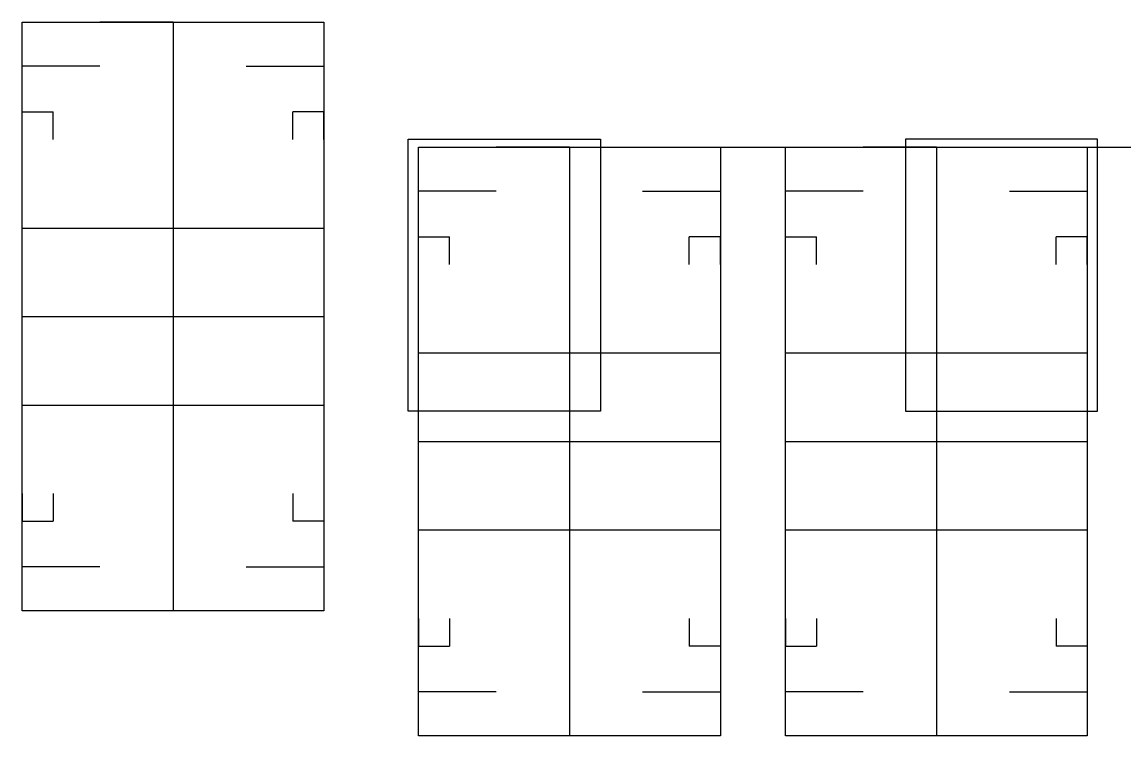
# Model space of a CAD drawing. Header units: millimetres. Extents: x -534 to 2465, y 1416 to 4125.
# Drawn here: x -534 to 671, y 1438 to 2218 of the extents above; entities that cross this region are included whole.
import ezdxf

# ---------------------------------------------------------------- set-up
doc = ezdxf.new("R2010")
doc.units = ezdxf.units.MM

msp = doc.modelspace()

# ---------------------------------------------------------------- linework, layer by layer
for p, q in [((-369.212, 2217.828), (-449.212, 2217.828)), ((-449.212, 2169.578), (-534.212, 2169.578)), ((-289.212, 2169.578), (-204.212, 2169.578)), ((-534.212, 2089.578), (-534.212, 2119.578)), ((-534.212, 2119.578), (-500.239, 2119.578)), ((-500.239, 2089.578), (-500.239, 2119.578)), ((-204.212, 2119.578), (-238.185, 2119.578)), ((-238.185, 2089.578), (-238.185, 2119.578)), ((-204.212, 2089.578), (-204.212, 2119.578)), ((64.072, 2081.262), (-15.928, 2081.262)), ((229.072, 2081.262), (300.156, 2081.262)), ((465.156, 2081.262), (385.156, 2081.262)), ((630.156, 2081.262), (701.239, 2081.262)), ((-15.928, 2033.012), (-100.928, 2033.012)), ((144.072, 2033.012), (229.072, 2033.012)), ((385.156, 2033.012), (300.156, 2033.012)), ((545.156, 2033.012), (630.156, 2033.012)), ((-534.212, 1896.078), (-534.212, 1992.778)), ((-100.928, 1953.012), (-100.928, 1983.012)), ((-100.928, 1983.012), (-66.955, 1983.012)), ((-66.955, 1953.012), (-66.955, 1983.012)), ((229.072, 1983.012), (195.099, 1983.012)), ((195.099, 1953.012), (195.099, 1983.012)), ((229.072, 1953.012), (229.072, 1983.012)), ((300.156, 1953.012), (300.156, 1983.012)), ((300.156, 1983.012), (334.129, 1983.012)), ((334.129, 1953.012), (334.129, 1983.012)), ((630.156, 1983.012), (596.183, 1983.012)), ((596.183, 1953.012), (596.183, 1983.012)), ((630.156, 1953.012), (630.156, 1983.012)), ((-100.928, 1759.512), (-100.928, 1856.212)), ((300.156, 1759.512), (300.156, 1856.212)), ((630.156, 1792.807), (630.156, 1792.807)), ((-534.212, 1702.578), (-534.212, 1672.578)), ((-534.212, 1702.578), (-534.212, 1672.578)), ((-500.239, 1702.578), (-500.239, 1672.578)), ((-238.185, 1702.578), (-238.185, 1672.578)), ((-204.212, 1702.578), (-204.212, 1672.578)), ((-534.212, 1672.578), (-500.239, 1672.578)), ((-204.212, 1672.578), (-238.185, 1672.578)), ((-449.212, 1622.578), (-534.212, 1622.578)), ((-289.212, 1622.578), (-204.212, 1622.578)), ((-100.928, 1566.012), (-100.928, 1536.012)), ((-100.928, 1566.012), (-100.928, 1536.012)), ((-66.955, 1566.012), (-66.955, 1536.012)), ((195.099, 1566.012), (195.099, 1536.012)), ((229.072, 1566.012), (229.072, 1536.012)), ((300.156, 1566.012), (300.156, 1536.012)), ((300.156, 1566.012), (300.156, 1536.012)), ((334.129, 1566.012), (334.129, 1536.012)), ((596.183, 1566.012), (596.183, 1536.012)), ((630.156, 1566.012), (630.156, 1536.012)), ((-100.928, 1536.012), (-66.955, 1536.012)), ((229.072, 1536.012), (195.099, 1536.012)), ((300.156, 1536.012), (334.129, 1536.012)), ((630.156, 1536.012), (596.183, 1536.012)), ((-15.928, 1486.012), (-100.928, 1486.012)), ((144.072, 1486.012), (229.072, 1486.012)), ((385.156, 1486.012), (300.156, 1486.012)), ((545.156, 1486.012), (630.156, 1486.012))]:
    msp.add_line(p, q)
at = {"color": 1}
for p, q in [((-369.212, 2217.828), (-369.212, 1574.328)), ((64.072, 2081.262), (64.072, 1437.762)), ((465.156, 2081.262), (465.156, 1437.762)), ((-534.212, 1896.078), (-204.212, 1896.078)), ((-100.928, 1759.512), (229.072, 1759.512)), ((300.156, 1759.512), (630.156, 1759.512))]:
    msp.add_line(p, q, dxfattribs=at)
at = {"color": 2}
for p, q in [((-534.212, 1992.778), (-204.212, 1992.778)), ((-100.928, 1856.212), (229.072, 1856.212)), ((300.156, 1856.212), (630.156, 1856.212)), ((-534.212, 1799.378), (-204.212, 1799.378)), ((-100.928, 1662.812), (229.072, 1662.812)), ((300.156, 1662.812), (630.156, 1662.812))]:
    msp.add_line(p, q, dxfattribs=at)
for points in [[(-534.212, 2217.828), (-204.212, 2217.828), (-204.212, 1574.328), (-534.212, 1574.328)], [(-112.105, 2089.807), (97.895, 2089.807), (97.895, 1792.807), (-112.105, 1792.807)], [(641.333, 2089.807), (431.333, 2089.807), (431.333, 1792.807), (641.333, 1792.807)], [(-100.928, 2081.262), (229.072, 2081.262), (229.072, 1437.762), (-100.928, 1437.762)], [(300.156, 2081.262), (630.156, 2081.262), (630.156, 1437.762), (300.156, 1437.762)]]:
    msp.add_lwpolyline(points, close=True)

doc.saveas('drawing.dxf')
